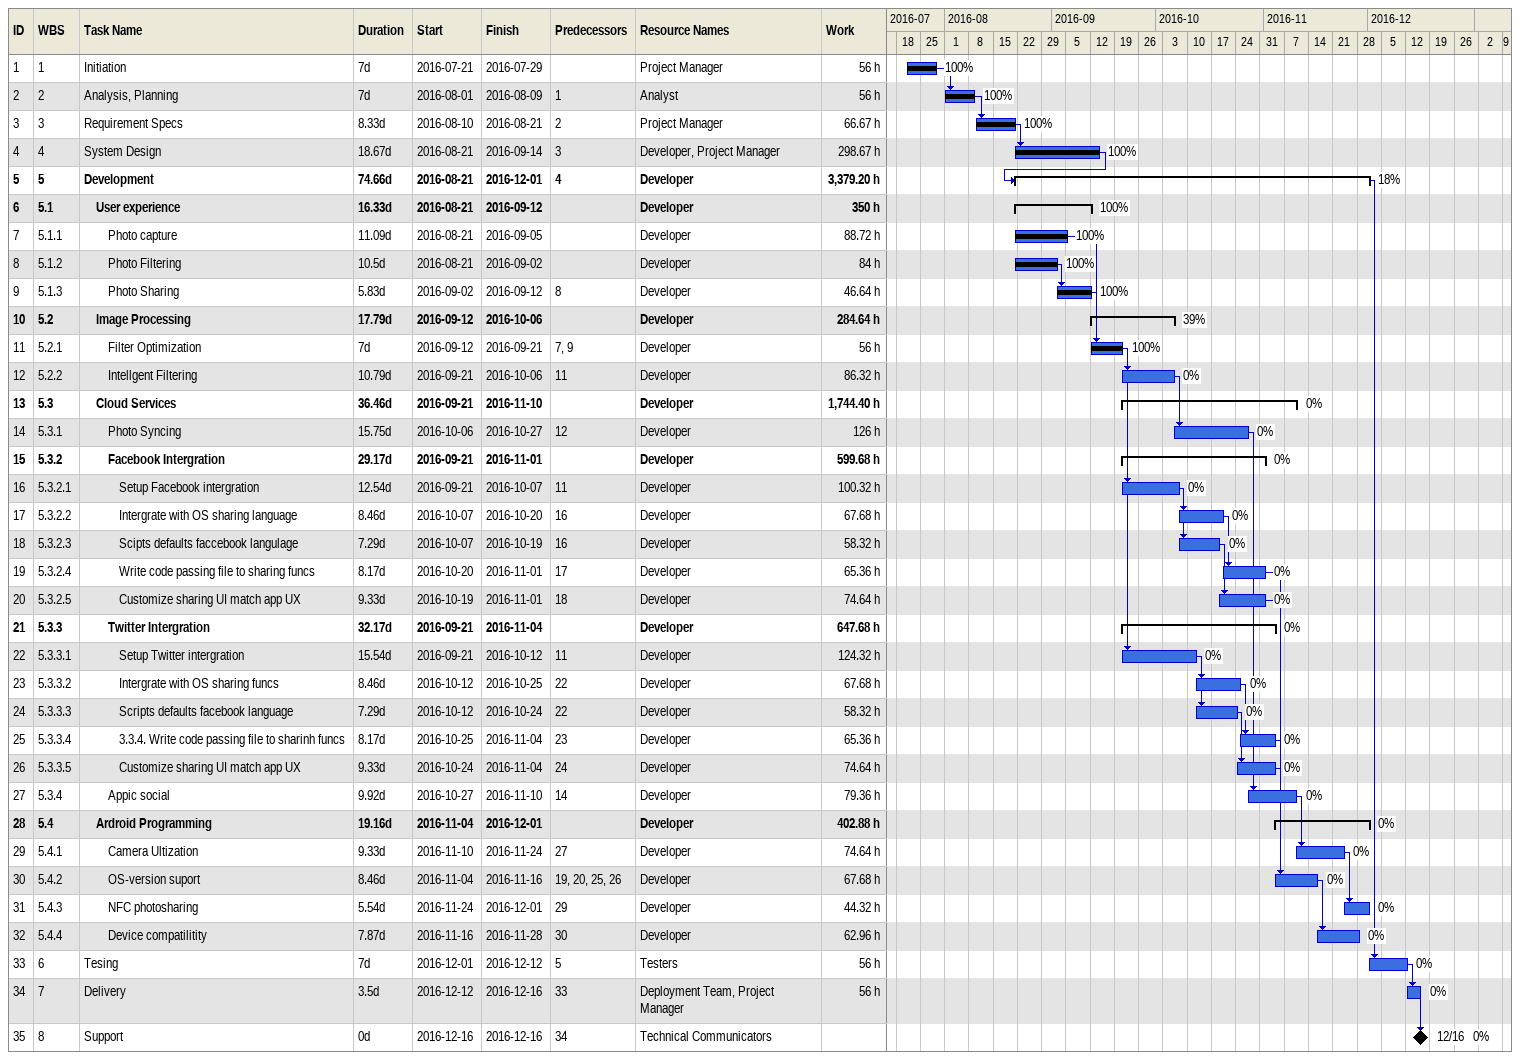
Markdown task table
| ID | WBS | Task | Duration | Start | Finish | Predecessors | Resources | % complete | Work (h) |
|---|---|---|---|---|---|---|---|---|---|
| 1 | 1 | Initiation | 7d | 2016-07-21 | 2016-07-29 |  | Project Manager | 100 | 56 |
| 2 | 2 | Analysis, Planning | 7d | 2016-08-01 | 2016-08-09 | 1 | Analyst | 100 | 56 |
| 3 | 3 | Requirement Specs | 8.33d | 2016-08-10 | 2016-08-21 | 2 | Project Manager | 100 | 66.67 |
| 4 | 4 | System Design | 18.67d | 2016-08-21 | 2016-09-14 | 3 | Developer, Project Manager | 100 | 298.67 |
| 5 | 5 | **Development** | 74.66d | 2016-08-21 | 2016-12-01 | 4 | Developer | 18 | 3379.20 |
| 6 | 5.1 | **User experience** | 16.33d | 2016-08-21 | 2016-09-12 |  | Developer | 100 | 350 |
| 7 | 5.1.1 | Photo capture | 11.09d | 2016-08-21 | 2016-09-05 |  | Developer | 100 | 88.72 |
| 8 | 5.1.2 | Photo Filtering | 10.5d | 2016-08-21 | 2016-09-02 |  | Developer | 100 | 84 |
| 9 | 5.1.3 | Photo Sharing | 5.83d | 2016-09-02 | 2016-09-12 | 8 | Developer | 100 | 46.64 |
| 10 | 5.2 | **Image Processing** | 17.79d | 2016-09-12 | 2016-10-06 |  | Developer | 39 | 284.64 |
| 11 | 5.2.1 | Filter Optimization | 7d | 2016-09-12 | 2016-09-21 | 7, 9 | Developer | 100 | 56 |
| 12 | 5.2.2 | Intellgent Filtering | 10.79d | 2016-09-21 | 2016-10-06 | 11 | Developer | 0 | 86.32 |
| 13 | 5.3 | **Cloud Services** | 36.46d | 2016-09-21 | 2016-11-10 |  | Developer | 0 | 1744.40 |
| 14 | 5.3.1 | Photo Syncing | 15.75d | 2016-10-06 | 2016-10-27 | 12 | Developer | 0 | 126 |
| 15 | 5.3.2 | **Facebook Intergration** | 29.17d | 2016-09-21 | 2016-11-01 |  | Developer | 0 | 599.68 |
| 16 | 5.3.2.1 | Setup Facebook intergration | 12.54d | 2016-09-21 | 2016-10-07 | 11 | Developer | 0 | 100.32 |
| 17 | 5.3.2.2 | Intergrate with OS sharing language | 8.46d | 2016-10-07 | 2016-10-20 | 16 | Developer | 0 | 67.68 |
| 18 | 5.3.2.3 | Scipts defaults faccebook langulage | 7.29d | 2016-10-07 | 2016-10-19 | 16 | Developer | 0 | 58.32 |
| 19 | 5.3.2.4 | Write code passing file to sharing funcs | 8.17d | 2016-10-20 | 2016-11-01 | 17 | Developer | 0 | 65.36 |
| 20 | 5.3.2.5 | Customize sharing UI match app UX | 9.33d | 2016-10-19 | 2016-11-01 | 18 | Developer | 0 | 74.64 |
| 21 | 5.3.3 | **Twitter Intergration** | 32.17d | 2016-09-21 | 2016-11-04 |  | Developer | 0 | 647.68 |
| 22 | 5.3.3.1 | Setup Twitter intergration | 15.54d | 2016-09-21 | 2016-10-12 | 11 | Developer | 0 | 124.32 |
| 23 | 5.3.3.2 | Intergrate with OS sharing funcs | 8.46d | 2016-10-12 | 2016-10-25 | 22 | Developer | 0 | 67.68 |
| 24 | 5.3.3.3 | Scripts defaults facebook language | 7.29d | 2016-10-12 | 2016-10-24 | 22 | Developer | 0 | 58.32 |
| 25 | 5.3.3.4 | 3.3.4. Write code passing file to sharinh funcs | 8.17d | 2016-10-25 | 2016-11-04 | 23 | Developer | 0 | 65.36 |
| 26 | 5.3.3.5 | Customize sharing UI match app UX | 9.33d | 2016-10-24 | 2016-11-04 | 24 | Developer | 0 | 74.64 |
| 27 | 5.3.4 | Appic social | 9.92d | 2016-10-27 | 2016-11-10 | 14 | Developer | 0 | 79.36 |
| 28 | 5.4 | **Ardroid Programming** | 19.16d | 2016-11-04 | 2016-12-01 |  | Developer | 0 | 402.88 |
| 29 | 5.4.1 | Camera Ultization | 9.33d | 2016-11-10 | 2016-11-24 | 27 | Developer | 0 | 74.64 |
| 30 | 5.4.2 | OS-version suport | 8.46d | 2016-11-04 | 2016-11-16 | 19, 20, 25, 26 | Developer | 0 | 67.68 |
| 31 | 5.4.3 | NFC photosharing | 5.54d | 2016-11-24 | 2016-12-01 | 29 | Developer | 0 | 44.32 |
| 32 | 5.4.4 | Device compatilitity | 7.87d | 2016-11-16 | 2016-11-28 | 30 | Developer | 0 | 62.96 |
| 33 | 6 | Tesing | 7d | 2016-12-01 | 2016-12-12 | 5 | Testers | 0 | 56 |
| 34 | 7 | Delivery | 3.5d | 2016-12-12 | 2016-12-16 | 33 | Deployment Team, Project Manager | 0 | 56 |
| 35 | 8 | Support | 0d | 2016-12-16 | 2016-12-16 | 34 | Technical Communicators | 0 |  |
